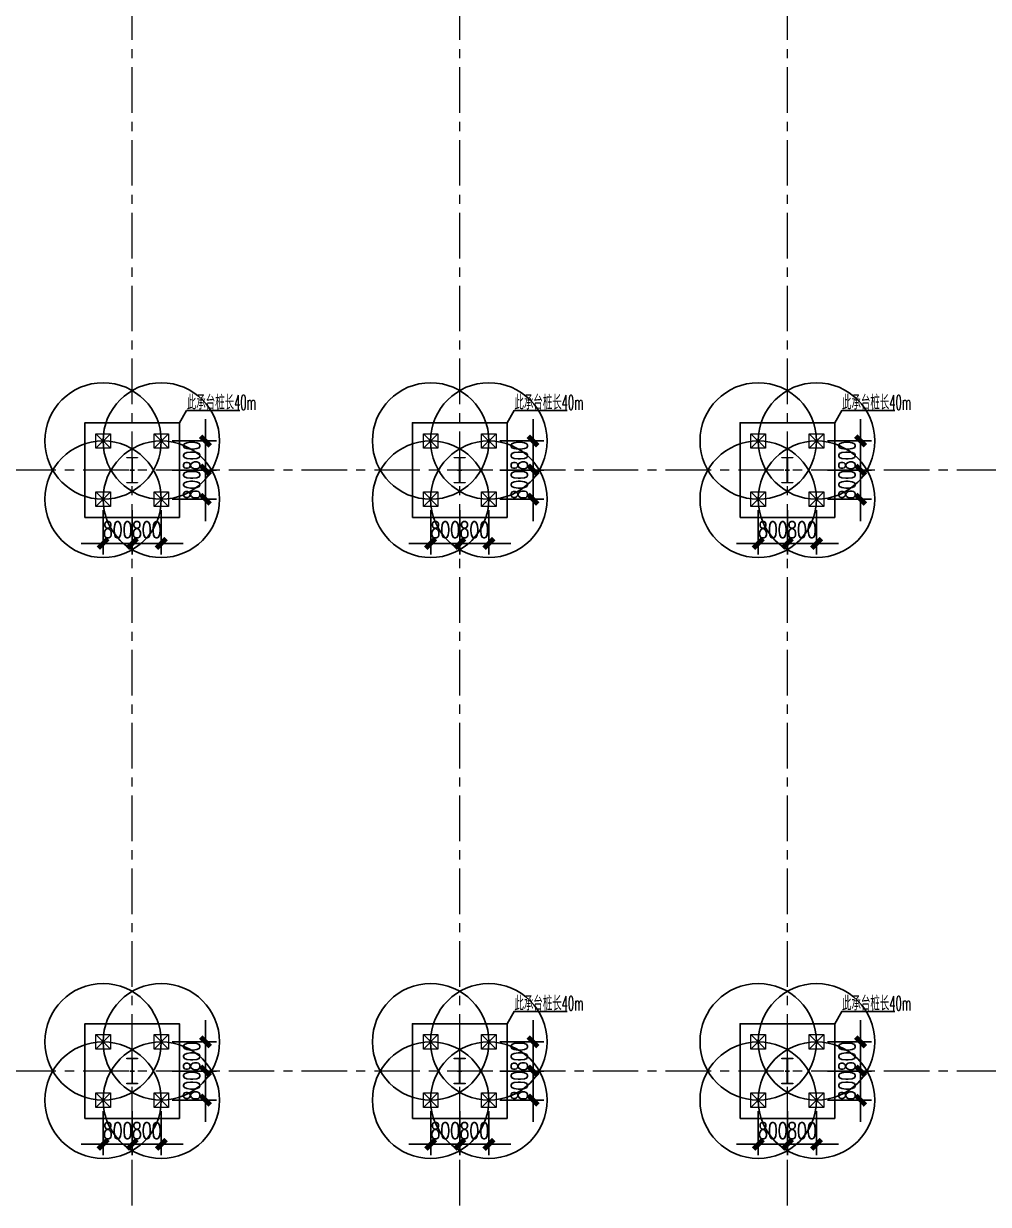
# Model space of a CAD drawing. Extents: x -1201378 to 2367219, y -619313 to 244905.
# Drawn here: x -731741 to -705236, y -34760 to -2338 of the extents above; entities that cross this region are included whole.
import ezdxf
from ezdxf.enums import TextEntityAlignment as Align

# ---------------------------------------------------------------- set-up
doc = ezdxf.new("R2010")
doc.units = 0
doc.header["$LTSCALE"] = 1000
doc.linetypes.add('CENTER', pattern=[2, 1.25, -0.25, 0.25, -0.25])
doc.layers.get('0').update_dxf_attribs({"linetype": 'CONTINUOUS'})
doc.layers.get('Defpoints').update_dxf_attribs({"linetype": 'CONTINUOUS'})
for name, color, linetype, lineweight in [('S-axis', 111, 'CONTINUOUS', 0), ('S-col', 2, 'CONTINUOUS', 0), ('S-dote', 5, 'CENTER', 0), ('S-zhuang', 1, 'CONTINUOUS', 0)]:
    doc.layers.add(name, color=color, linetype=linetype, lineweight=lineweight)
for name, color, linetype in [('S-BG', 131, 'CONTINUOUS'), ('S-DIMZ', 115, 'CONTINUOUS'), ('S-DOTE1', 140, 'CENTER'), ('S-HATCH1-W', 252, 'CONTINUOUS')]:
    doc.layers.add(name, color=color, linetype=linetype)
doc.styles.add('SS1', font='tj-romans1.shx', dxfattribs={"width": 0.7, "bigfont": 'tj-hztxt1.shx'})
doc.dimstyles.new('S-150-ARCHI', dxfattribs={"dimscale": 150, "dimtxt": 3, "dimasz": 2, "dimexe": 2, "dimexo": 2, "dimgap": 1, "dimtad": 1, "dimdec": 0, "dimzin": 0, "dimdsep": 46, "dimtxsty": 'SS1', "dimblk1": 'TT', "dimblk2": 'TT', "dimsah": 1, "dimcen": 1, "dimclrd": 256, "dimclre": 256, "dimclrt": 256, "dimadec": 0, "dimazin": 0, "dimtfac": 1, "dimtdec": 0, "dimtix": 1, "dimtmove": 2, "dimatfit": 0, "dimldrblk": 'TT', "dimfxl": 2, "dimtolj": 1, "dimtzin": 0, "dimarcsym": 0})

# ---------------------------------------------------------------- blocks, each defined once
blk = doc.blocks.new('2#轴网')
at = {"layer": 'S-dote'}
for p, q in [((-128758.5, -270787), (-128758.5, -175298.2)), ((-119758.5, -270787), (-119758.5, -175298.2)), ((-110758.5, -270787), (-110758.5, -175298.2)), ((-74854.3, -214598.2), (-251154.3, -214598.2)), ((-74854.3, -231098.2), (-251154.3, -231098.2))]:
    blk.add_line(p, q, dxfattribs=at)
blk = doc.blocks.new('nt66')
at = {"layer": 'S-col'}
blk.add_lwpolyline([(-195790, 766820), (-195490, 766820), (-195490, 766808), (-195636, 766808), (-195636, 766132), (-195490, 766132), (-195490, 766120), (-195790, 766120), (-195790, 766132), (-195644, 766132), (-195644, 766808), (-195790, 766808)], close=True, dxfattribs=at)
blk = doc.blocks.new('33333')
for p in [(21786, -76900), (30786, -76900), (39786, -76900), (21786, -93400), (30786, -93400), (39786, -93400)]:
    blk.add_blockref('nt66', p)
blk = doc.blocks.new('S-ZHUANG-400')
at = {"layer": 'S-zhuang'}
for p, q in [((200, -200), (-200, 200)), ((-200, -200), (200, 200))]:
    blk.add_line(p, q, dxfattribs=at)
blk.add_lwpolyline([(-200, 200), (200, 200), (200, -200), (-200, -200)], close=True, dxfattribs=at)
blk = doc.blocks.new('CT4')
at = {"layer": 'Defpoints'}
for centre in [(-100831, -168442), (-99231, -168442), (-100831, -170042), (-99231, -170042)]:
    blk.add_circle(centre, 1600, dxfattribs=at)
at = {"layer": 'S-DOTE1', "ltscale": 0.25}
for p, q in [((-99971, -169242), (-100091, -169242)), ((-100031, -169182), (-100031, -169302))]:
    blk.add_line(p, q, dxfattribs=at)
at = {"layer": 'S-HATCH1-W'}
blk.add_lwpolyline([(-101331, -170542), (-101331, -167942), (-98731, -167942), (-98731, -170542)], close=True, dxfattribs=at)
at = {"layer": 'S-zhuang', "rotation": 90.00000000000001}
for p in [(-100831, -168442), (-99231, -168442), (-100831, -170042), (-99231, -170042)]:
    blk.add_blockref('S-ZHUANG-400', p, dxfattribs=at)
blk = doc.blocks.new('TT')
blk.add_line((-0.97, 0), (0.97, 0))
at = {"const_width": 0.45}
blk.add_lwpolyline([(-0.44, -0.44), (0.44, 0.44)], dxfattribs=at)
blk = doc.blocks.new('*D285')
at = {"layer": 'Defpoints', "color": 0, "transparency": 16777216}
for p in [(-729558, -31898), (-728758, -31898), (-728758, -33111)]:
    blk.add_point(p, dxfattribs=at)
at = {"layer": 'S-DIMZ', "lineweight": -2, "transparency": 16777216}
for p, q in [((-729558, -32198), (-729558, -33411)), ((-728758, -32198), (-728758, -33411)), ((-729858, -33111), (-730158, -33111)), ((-729558, -33111), (-728758, -33111)), ((-728458, -33111), (-728158, -33111))]:
    blk.add_line(p, q, dxfattribs=at)
at = {"layer": 'S-DIMZ', "lineweight": -2, "transparency": 16777216, "xscale": 300, "yscale": 300, "zscale": 300}
blk.add_blockref('TT', (-729558, -33111), dxfattribs=at)
at = {"layer": 'S-DIMZ', "lineweight": -2, "transparency": 16777216, "xscale": 300, "yscale": 300, "zscale": 300, "rotation": 180}
blk.add_blockref('TT', (-728758, -33111), dxfattribs=at)
at = {"layer": 'S-DIMZ', "transparency": 16777216, "insert": (-729158, -32736), "char_height": 450, "attachment_point": 5, "style": 'SS1'}
blk.add_mtext('\\A1;800', dxfattribs=at)
blk = doc.blocks.new('*D286')
at = {"layer": 'Defpoints', "color": 0, "transparency": 16777216}
for p in [(-728758, -31898), (-727958, -31898), (-727958, -33111)]:
    blk.add_point(p, dxfattribs=at)
at = {"layer": 'S-DIMZ', "lineweight": -2, "transparency": 16777216}
for p, q in [((-728758, -32198), (-728758, -33411)), ((-727958, -32198), (-727958, -33411)), ((-729058, -33111), (-729358, -33111)), ((-728758, -33111), (-727958, -33111)), ((-727658, -33111), (-727358, -33111))]:
    blk.add_line(p, q, dxfattribs=at)
at = {"layer": 'S-DIMZ', "lineweight": -2, "transparency": 16777216, "xscale": 300, "yscale": 300, "zscale": 300}
blk.add_blockref('TT', (-728758, -33111), dxfattribs=at)
at = {"layer": 'S-DIMZ', "lineweight": -2, "transparency": 16777216, "xscale": 300, "yscale": 300, "zscale": 300, "rotation": 180}
blk.add_blockref('TT', (-727958, -33111), dxfattribs=at)
at = {"layer": 'S-DIMZ', "transparency": 16777216, "insert": (-728358, -32736), "char_height": 450, "attachment_point": 5, "style": 'SS1'}
blk.add_mtext('\\A1;800', dxfattribs=at)
blk = doc.blocks.new('*D287')
at = {"layer": 'Defpoints', "color": 0, "transparency": 16777216}
for p in [(-727958, -30298), (-727958, -31098), (-726746, -31098)]:
    blk.add_point(p, dxfattribs=at)
at = {"layer": 'S-DIMZ', "lineweight": -2, "transparency": 16777216}
for p, q in [((-726746, -29998), (-726746, -29698)), ((-727658, -30298), (-726446, -30298)), ((-726746, -30298), (-726746, -31098)), ((-727658, -31098), (-726446, -31098)), ((-726746, -31398), (-726746, -31698))]:
    blk.add_line(p, q, dxfattribs=at)
at = {"layer": 'S-DIMZ', "lineweight": -2, "transparency": 16777216, "xscale": 300, "yscale": 300, "zscale": 300}
for p, rotation in [((-726746, -30298), 270), ((-726746, -31098), 90)]:
    blk.add_blockref('TT', p, dxfattribs=dict(at, rotation=rotation))
at = {"layer": 'S-DIMZ', "transparency": 16777216, "insert": (-727121, -30698), "char_height": 450, "attachment_point": 5, "rotation": 90, "style": 'SS1'}
blk.add_mtext('\\A1;800', dxfattribs=at)
blk = doc.blocks.new('*D288')
at = {"layer": 'Defpoints', "color": 0, "transparency": 16777216}
for p in [(-727958, -31098), (-727958, -31898), (-726746, -31898)]:
    blk.add_point(p, dxfattribs=at)
at = {"layer": 'S-DIMZ', "lineweight": -2, "transparency": 16777216}
for p, q in [((-726746, -30798), (-726746, -30498)), ((-727658, -31098), (-726446, -31098)), ((-726746, -31098), (-726746, -31898)), ((-727658, -31898), (-726446, -31898)), ((-726746, -32198), (-726746, -32498))]:
    blk.add_line(p, q, dxfattribs=at)
at = {"layer": 'S-DIMZ', "lineweight": -2, "transparency": 16777216, "xscale": 300, "yscale": 300, "zscale": 300}
for p, rotation in [((-726746, -31098), 270), ((-726746, -31898), 90)]:
    blk.add_blockref('TT', p, dxfattribs=dict(at, rotation=rotation))
at = {"layer": 'S-DIMZ', "transparency": 16777216, "insert": (-727121, -31498), "char_height": 450, "attachment_point": 5, "rotation": 90, "style": 'SS1'}
blk.add_mtext('\\A1;800', dxfattribs=at)
blk = doc.blocks.new('*D289')
at = {"layer": 'Defpoints', "color": 0, "transparency": 16777216}
for p in [(-729558, -15398), (-728758, -15398), (-728758, -16611)]:
    blk.add_point(p, dxfattribs=at)
at = {"layer": 'S-DIMZ', "lineweight": -2, "transparency": 16777216}
for p, q in [((-729558, -15698), (-729558, -16911)), ((-728758, -15698), (-728758, -16911)), ((-729858, -16611), (-730158, -16611)), ((-729558, -16611), (-728758, -16611)), ((-728458, -16611), (-728158, -16611))]:
    blk.add_line(p, q, dxfattribs=at)
at = {"layer": 'S-DIMZ', "lineweight": -2, "transparency": 16777216, "xscale": 300, "yscale": 300, "zscale": 300}
blk.add_blockref('TT', (-729558, -16611), dxfattribs=at)
at = {"layer": 'S-DIMZ', "lineweight": -2, "transparency": 16777216, "xscale": 300, "yscale": 300, "zscale": 300, "rotation": 180}
blk.add_blockref('TT', (-728758, -16611), dxfattribs=at)
at = {"layer": 'S-DIMZ', "transparency": 16777216, "insert": (-729158, -16236), "char_height": 450, "attachment_point": 5, "style": 'SS1'}
blk.add_mtext('\\A1;800', dxfattribs=at)
blk = doc.blocks.new('*D290')
at = {"layer": 'Defpoints', "color": 0, "transparency": 16777216}
for p in [(-728758, -15398), (-727958, -15398), (-727958, -16611)]:
    blk.add_point(p, dxfattribs=at)
at = {"layer": 'S-DIMZ', "lineweight": -2, "transparency": 16777216}
for p, q in [((-728758, -15698), (-728758, -16911)), ((-727958, -15698), (-727958, -16911)), ((-729058, -16611), (-729358, -16611)), ((-728758, -16611), (-727958, -16611)), ((-727658, -16611), (-727358, -16611))]:
    blk.add_line(p, q, dxfattribs=at)
at = {"layer": 'S-DIMZ', "lineweight": -2, "transparency": 16777216, "xscale": 300, "yscale": 300, "zscale": 300}
blk.add_blockref('TT', (-728758, -16611), dxfattribs=at)
at = {"layer": 'S-DIMZ', "lineweight": -2, "transparency": 16777216, "xscale": 300, "yscale": 300, "zscale": 300, "rotation": 180}
blk.add_blockref('TT', (-727958, -16611), dxfattribs=at)
at = {"layer": 'S-DIMZ', "transparency": 16777216, "insert": (-728358, -16236), "char_height": 450, "attachment_point": 5, "style": 'SS1'}
blk.add_mtext('\\A1;800', dxfattribs=at)
blk = doc.blocks.new('*D291')
at = {"layer": 'Defpoints', "color": 0, "transparency": 16777216}
for p in [(-727958, -13798), (-727958, -14598), (-726746, -14598)]:
    blk.add_point(p, dxfattribs=at)
at = {"layer": 'S-DIMZ', "lineweight": -2, "transparency": 16777216}
for p, q in [((-726746, -13498), (-726746, -13198)), ((-727658, -13798), (-726446, -13798)), ((-726746, -13798), (-726746, -14598)), ((-727658, -14598), (-726446, -14598)), ((-726746, -14898), (-726746, -15198))]:
    blk.add_line(p, q, dxfattribs=at)
at = {"layer": 'S-DIMZ', "lineweight": -2, "transparency": 16777216, "xscale": 300, "yscale": 300, "zscale": 300}
for p, rotation in [((-726746, -13798), 270), ((-726746, -14598), 90)]:
    blk.add_blockref('TT', p, dxfattribs=dict(at, rotation=rotation))
at = {"layer": 'S-DIMZ', "transparency": 16777216, "insert": (-727121, -14198), "char_height": 450, "attachment_point": 5, "rotation": 90, "style": 'SS1'}
blk.add_mtext('\\A1;800', dxfattribs=at)
blk = doc.blocks.new('*D292')
at = {"layer": 'Defpoints', "color": 0, "transparency": 16777216}
for p in [(-727958, -14598), (-727958, -15398), (-726746, -15398)]:
    blk.add_point(p, dxfattribs=at)
at = {"layer": 'S-DIMZ', "lineweight": -2, "transparency": 16777216}
for p, q in [((-726746, -14298), (-726746, -13998)), ((-727658, -14598), (-726446, -14598)), ((-726746, -14598), (-726746, -15398)), ((-727658, -15398), (-726446, -15398)), ((-726746, -15698), (-726746, -15998))]:
    blk.add_line(p, q, dxfattribs=at)
at = {"layer": 'S-DIMZ', "lineweight": -2, "transparency": 16777216, "xscale": 300, "yscale": 300, "zscale": 300}
for p, rotation in [((-726746, -14598), 270), ((-726746, -15398), 90)]:
    blk.add_blockref('TT', p, dxfattribs=dict(at, rotation=rotation))
at = {"layer": 'S-DIMZ', "transparency": 16777216, "insert": (-727121, -14998), "char_height": 450, "attachment_point": 5, "rotation": 90, "style": 'SS1'}
blk.add_mtext('\\A1;800', dxfattribs=at)
blk = doc.blocks.new('*D305')
at = {"layer": 'Defpoints', "color": 0, "transparency": 16777216}
for p in [(-720558, -31898), (-719758, -31898), (-719758, -33111)]:
    blk.add_point(p, dxfattribs=at)
at = {"layer": 'S-DIMZ', "lineweight": -2, "transparency": 16777216}
for p, q in [((-720558, -32198), (-720558, -33411)), ((-719758, -32198), (-719758, -33411)), ((-720858, -33111), (-721158, -33111)), ((-720558, -33111), (-719758, -33111)), ((-719458, -33111), (-719158, -33111))]:
    blk.add_line(p, q, dxfattribs=at)
at = {"layer": 'S-DIMZ', "lineweight": -2, "transparency": 16777216, "xscale": 300, "yscale": 300, "zscale": 300}
blk.add_blockref('TT', (-720558, -33111), dxfattribs=at)
at = {"layer": 'S-DIMZ', "lineweight": -2, "transparency": 16777216, "xscale": 300, "yscale": 300, "zscale": 300, "rotation": 180}
blk.add_blockref('TT', (-719758, -33111), dxfattribs=at)
at = {"layer": 'S-DIMZ', "transparency": 16777216, "insert": (-720158, -32736), "char_height": 450, "attachment_point": 5, "style": 'SS1'}
blk.add_mtext('\\A1;800', dxfattribs=at)
blk = doc.blocks.new('*D306')
at = {"layer": 'Defpoints', "color": 0, "transparency": 16777216}
for p in [(-719758, -31898), (-718958, -31898), (-718958, -33111)]:
    blk.add_point(p, dxfattribs=at)
at = {"layer": 'S-DIMZ', "lineweight": -2, "transparency": 16777216}
for p, q in [((-719758, -32198), (-719758, -33411)), ((-718958, -32198), (-718958, -33411)), ((-720058, -33111), (-720358, -33111)), ((-719758, -33111), (-718958, -33111)), ((-718658, -33111), (-718358, -33111))]:
    blk.add_line(p, q, dxfattribs=at)
at = {"layer": 'S-DIMZ', "lineweight": -2, "transparency": 16777216, "xscale": 300, "yscale": 300, "zscale": 300}
blk.add_blockref('TT', (-719758, -33111), dxfattribs=at)
at = {"layer": 'S-DIMZ', "lineweight": -2, "transparency": 16777216, "xscale": 300, "yscale": 300, "zscale": 300, "rotation": 180}
blk.add_blockref('TT', (-718958, -33111), dxfattribs=at)
at = {"layer": 'S-DIMZ', "transparency": 16777216, "insert": (-719358, -32736), "char_height": 450, "attachment_point": 5, "style": 'SS1'}
blk.add_mtext('\\A1;800', dxfattribs=at)
blk = doc.blocks.new('*D307')
at = {"layer": 'Defpoints', "color": 0, "transparency": 16777216}
for p in [(-718958, -30298), (-718958, -31098), (-717746, -31098)]:
    blk.add_point(p, dxfattribs=at)
at = {"layer": 'S-DIMZ', "lineweight": -2, "transparency": 16777216}
for p, q in [((-717746, -29998), (-717746, -29698)), ((-718658, -30298), (-717446, -30298)), ((-717746, -30298), (-717746, -31098)), ((-718658, -31098), (-717446, -31098)), ((-717746, -31398), (-717746, -31698))]:
    blk.add_line(p, q, dxfattribs=at)
at = {"layer": 'S-DIMZ', "lineweight": -2, "transparency": 16777216, "xscale": 300, "yscale": 300, "zscale": 300}
for p, rotation in [((-717746, -30298), 270), ((-717746, -31098), 90)]:
    blk.add_blockref('TT', p, dxfattribs=dict(at, rotation=rotation))
at = {"layer": 'S-DIMZ', "transparency": 16777216, "insert": (-718121, -30698), "char_height": 450, "attachment_point": 5, "rotation": 90, "style": 'SS1'}
blk.add_mtext('\\A1;800', dxfattribs=at)
blk = doc.blocks.new('*D308')
at = {"layer": 'Defpoints', "color": 0, "transparency": 16777216}
for p in [(-718958, -31098), (-718958, -31898), (-717746, -31898)]:
    blk.add_point(p, dxfattribs=at)
at = {"layer": 'S-DIMZ', "lineweight": -2, "transparency": 16777216}
for p, q in [((-717746, -30798), (-717746, -30498)), ((-718658, -31098), (-717446, -31098)), ((-717746, -31098), (-717746, -31898)), ((-718658, -31898), (-717446, -31898)), ((-717746, -32198), (-717746, -32498))]:
    blk.add_line(p, q, dxfattribs=at)
at = {"layer": 'S-DIMZ', "lineweight": -2, "transparency": 16777216, "xscale": 300, "yscale": 300, "zscale": 300}
for p, rotation in [((-717746, -31098), 270), ((-717746, -31898), 90)]:
    blk.add_blockref('TT', p, dxfattribs=dict(at, rotation=rotation))
at = {"layer": 'S-DIMZ', "transparency": 16777216, "insert": (-718121, -31498), "char_height": 450, "attachment_point": 5, "rotation": 90, "style": 'SS1'}
blk.add_mtext('\\A1;800', dxfattribs=at)
blk = doc.blocks.new('*D309')
at = {"layer": 'Defpoints', "color": 0, "transparency": 16777216}
for p in [(-720558, -15398), (-719758, -15398), (-719758, -16611)]:
    blk.add_point(p, dxfattribs=at)
at = {"layer": 'S-DIMZ', "lineweight": -2, "transparency": 16777216}
for p, q in [((-720558, -15698), (-720558, -16911)), ((-719758, -15698), (-719758, -16911)), ((-720858, -16611), (-721158, -16611)), ((-720558, -16611), (-719758, -16611)), ((-719458, -16611), (-719158, -16611))]:
    blk.add_line(p, q, dxfattribs=at)
at = {"layer": 'S-DIMZ', "lineweight": -2, "transparency": 16777216, "xscale": 300, "yscale": 300, "zscale": 300}
blk.add_blockref('TT', (-720558, -16611), dxfattribs=at)
at = {"layer": 'S-DIMZ', "lineweight": -2, "transparency": 16777216, "xscale": 300, "yscale": 300, "zscale": 300, "rotation": 180}
blk.add_blockref('TT', (-719758, -16611), dxfattribs=at)
at = {"layer": 'S-DIMZ', "transparency": 16777216, "insert": (-720158, -16236), "char_height": 450, "attachment_point": 5, "style": 'SS1'}
blk.add_mtext('\\A1;800', dxfattribs=at)
blk = doc.blocks.new('*D310')
at = {"layer": 'Defpoints', "color": 0, "transparency": 16777216}
for p in [(-719758, -15398), (-718958, -15398), (-718958, -16611)]:
    blk.add_point(p, dxfattribs=at)
at = {"layer": 'S-DIMZ', "lineweight": -2, "transparency": 16777216}
for p, q in [((-719758, -15698), (-719758, -16911)), ((-718958, -15698), (-718958, -16911)), ((-720058, -16611), (-720358, -16611)), ((-719758, -16611), (-718958, -16611)), ((-718658, -16611), (-718358, -16611))]:
    blk.add_line(p, q, dxfattribs=at)
at = {"layer": 'S-DIMZ', "lineweight": -2, "transparency": 16777216, "xscale": 300, "yscale": 300, "zscale": 300}
blk.add_blockref('TT', (-719758, -16611), dxfattribs=at)
at = {"layer": 'S-DIMZ', "lineweight": -2, "transparency": 16777216, "xscale": 300, "yscale": 300, "zscale": 300, "rotation": 180}
blk.add_blockref('TT', (-718958, -16611), dxfattribs=at)
at = {"layer": 'S-DIMZ', "transparency": 16777216, "insert": (-719358, -16236), "char_height": 450, "attachment_point": 5, "style": 'SS1'}
blk.add_mtext('\\A1;800', dxfattribs=at)
blk = doc.blocks.new('*D311')
at = {"layer": 'Defpoints', "color": 0, "transparency": 16777216}
for p in [(-718958, -13798), (-718958, -14598), (-717746, -14598)]:
    blk.add_point(p, dxfattribs=at)
at = {"layer": 'S-DIMZ', "lineweight": -2, "transparency": 16777216}
for p, q in [((-717746, -13498), (-717746, -13198)), ((-718658, -13798), (-717446, -13798)), ((-717746, -13798), (-717746, -14598)), ((-718658, -14598), (-717446, -14598)), ((-717746, -14898), (-717746, -15198))]:
    blk.add_line(p, q, dxfattribs=at)
at = {"layer": 'S-DIMZ', "lineweight": -2, "transparency": 16777216, "xscale": 300, "yscale": 300, "zscale": 300}
for p, rotation in [((-717746, -13798), 270), ((-717746, -14598), 90)]:
    blk.add_blockref('TT', p, dxfattribs=dict(at, rotation=rotation))
at = {"layer": 'S-DIMZ', "transparency": 16777216, "insert": (-718121, -14198), "char_height": 450, "attachment_point": 5, "rotation": 90, "style": 'SS1'}
blk.add_mtext('\\A1;800', dxfattribs=at)
blk = doc.blocks.new('*D312')
at = {"layer": 'Defpoints', "color": 0, "transparency": 16777216}
for p in [(-718958, -14598), (-718958, -15398), (-717746, -15398)]:
    blk.add_point(p, dxfattribs=at)
at = {"layer": 'S-DIMZ', "lineweight": -2, "transparency": 16777216}
for p, q in [((-717746, -14298), (-717746, -13998)), ((-718658, -14598), (-717446, -14598)), ((-717746, -14598), (-717746, -15398)), ((-718658, -15398), (-717446, -15398)), ((-717746, -15698), (-717746, -15998))]:
    blk.add_line(p, q, dxfattribs=at)
at = {"layer": 'S-DIMZ', "lineweight": -2, "transparency": 16777216, "xscale": 300, "yscale": 300, "zscale": 300}
for p, rotation in [((-717746, -14598), 270), ((-717746, -15398), 90)]:
    blk.add_blockref('TT', p, dxfattribs=dict(at, rotation=rotation))
at = {"layer": 'S-DIMZ', "transparency": 16777216, "insert": (-718121, -14998), "char_height": 450, "attachment_point": 5, "rotation": 90, "style": 'SS1'}
blk.add_mtext('\\A1;800', dxfattribs=at)
blk = doc.blocks.new('*D325')
at = {"layer": 'Defpoints', "color": 0, "transparency": 16777216}
for p in [(-711558, -31898), (-710758, -31898), (-710758, -33111)]:
    blk.add_point(p, dxfattribs=at)
at = {"layer": 'S-DIMZ', "lineweight": -2, "transparency": 16777216}
for p, q in [((-711558, -32198), (-711558, -33411)), ((-710758, -32198), (-710758, -33411)), ((-711858, -33111), (-712158, -33111)), ((-711558, -33111), (-710758, -33111)), ((-710458, -33111), (-710158, -33111))]:
    blk.add_line(p, q, dxfattribs=at)
at = {"layer": 'S-DIMZ', "lineweight": -2, "transparency": 16777216, "xscale": 300, "yscale": 300, "zscale": 300}
blk.add_blockref('TT', (-711558, -33111), dxfattribs=at)
at = {"layer": 'S-DIMZ', "lineweight": -2, "transparency": 16777216, "xscale": 300, "yscale": 300, "zscale": 300, "rotation": 180}
blk.add_blockref('TT', (-710758, -33111), dxfattribs=at)
at = {"layer": 'S-DIMZ', "transparency": 16777216, "insert": (-711158, -32736), "char_height": 450, "attachment_point": 5, "style": 'SS1'}
blk.add_mtext('\\A1;800', dxfattribs=at)
blk = doc.blocks.new('*D326')
at = {"layer": 'Defpoints', "color": 0, "transparency": 16777216}
for p in [(-710758, -31898), (-709958, -31898), (-709958, -33111)]:
    blk.add_point(p, dxfattribs=at)
at = {"layer": 'S-DIMZ', "lineweight": -2, "transparency": 16777216}
for p, q in [((-710758, -32198), (-710758, -33411)), ((-709958, -32198), (-709958, -33411)), ((-711058, -33111), (-711358, -33111)), ((-710758, -33111), (-709958, -33111)), ((-709658, -33111), (-709358, -33111))]:
    blk.add_line(p, q, dxfattribs=at)
at = {"layer": 'S-DIMZ', "lineweight": -2, "transparency": 16777216, "xscale": 300, "yscale": 300, "zscale": 300}
blk.add_blockref('TT', (-710758, -33111), dxfattribs=at)
at = {"layer": 'S-DIMZ', "lineweight": -2, "transparency": 16777216, "xscale": 300, "yscale": 300, "zscale": 300, "rotation": 180}
blk.add_blockref('TT', (-709958, -33111), dxfattribs=at)
at = {"layer": 'S-DIMZ', "transparency": 16777216, "insert": (-710358, -32736), "char_height": 450, "attachment_point": 5, "style": 'SS1'}
blk.add_mtext('\\A1;800', dxfattribs=at)
blk = doc.blocks.new('*D327')
at = {"layer": 'Defpoints', "color": 0, "transparency": 16777216}
for p in [(-709958, -30298), (-709958, -31098), (-708746, -31098)]:
    blk.add_point(p, dxfattribs=at)
at = {"layer": 'S-DIMZ', "lineweight": -2, "transparency": 16777216}
for p, q in [((-708746, -29998), (-708746, -29698)), ((-709658, -30298), (-708446, -30298)), ((-708746, -30298), (-708746, -31098)), ((-709658, -31098), (-708446, -31098)), ((-708746, -31398), (-708746, -31698))]:
    blk.add_line(p, q, dxfattribs=at)
at = {"layer": 'S-DIMZ', "lineweight": -2, "transparency": 16777216, "xscale": 300, "yscale": 300, "zscale": 300}
for p, rotation in [((-708746, -30298), 270), ((-708746, -31098), 90)]:
    blk.add_blockref('TT', p, dxfattribs=dict(at, rotation=rotation))
at = {"layer": 'S-DIMZ', "transparency": 16777216, "insert": (-709121, -30698), "char_height": 450, "attachment_point": 5, "rotation": 90, "style": 'SS1'}
blk.add_mtext('\\A1;800', dxfattribs=at)
blk = doc.blocks.new('*D328')
at = {"layer": 'Defpoints', "color": 0, "transparency": 16777216}
for p in [(-709958, -31098), (-709958, -31898), (-708746, -31898)]:
    blk.add_point(p, dxfattribs=at)
at = {"layer": 'S-DIMZ', "lineweight": -2, "transparency": 16777216}
for p, q in [((-708746, -30798), (-708746, -30498)), ((-709658, -31098), (-708446, -31098)), ((-708746, -31098), (-708746, -31898)), ((-709658, -31898), (-708446, -31898)), ((-708746, -32198), (-708746, -32498))]:
    blk.add_line(p, q, dxfattribs=at)
at = {"layer": 'S-DIMZ', "lineweight": -2, "transparency": 16777216, "xscale": 300, "yscale": 300, "zscale": 300}
for p, rotation in [((-708746, -31098), 270), ((-708746, -31898), 90)]:
    blk.add_blockref('TT', p, dxfattribs=dict(at, rotation=rotation))
at = {"layer": 'S-DIMZ', "transparency": 16777216, "insert": (-709121, -31498), "char_height": 450, "attachment_point": 5, "rotation": 90, "style": 'SS1'}
blk.add_mtext('\\A1;800', dxfattribs=at)
blk = doc.blocks.new('*D329')
at = {"layer": 'Defpoints', "color": 0, "transparency": 16777216}
for p in [(-711558, -15398), (-710758, -15398), (-710758, -16611)]:
    blk.add_point(p, dxfattribs=at)
at = {"layer": 'S-DIMZ', "lineweight": -2, "transparency": 16777216}
for p, q in [((-711558, -15698), (-711558, -16911)), ((-710758, -15698), (-710758, -16911)), ((-711858, -16611), (-712158, -16611)), ((-711558, -16611), (-710758, -16611)), ((-710458, -16611), (-710158, -16611))]:
    blk.add_line(p, q, dxfattribs=at)
at = {"layer": 'S-DIMZ', "lineweight": -2, "transparency": 16777216, "xscale": 300, "yscale": 300, "zscale": 300}
blk.add_blockref('TT', (-711558, -16611), dxfattribs=at)
at = {"layer": 'S-DIMZ', "lineweight": -2, "transparency": 16777216, "xscale": 300, "yscale": 300, "zscale": 300, "rotation": 180}
blk.add_blockref('TT', (-710758, -16611), dxfattribs=at)
at = {"layer": 'S-DIMZ', "transparency": 16777216, "insert": (-711158, -16236), "char_height": 450, "attachment_point": 5, "style": 'SS1'}
blk.add_mtext('\\A1;800', dxfattribs=at)
blk = doc.blocks.new('*D330')
at = {"layer": 'Defpoints', "color": 0, "transparency": 16777216}
for p in [(-710758, -15398), (-709958, -15398), (-709958, -16611)]:
    blk.add_point(p, dxfattribs=at)
at = {"layer": 'S-DIMZ', "lineweight": -2, "transparency": 16777216}
for p, q in [((-710758, -15698), (-710758, -16911)), ((-709958, -15698), (-709958, -16911)), ((-711058, -16611), (-711358, -16611)), ((-710758, -16611), (-709958, -16611)), ((-709658, -16611), (-709358, -16611))]:
    blk.add_line(p, q, dxfattribs=at)
at = {"layer": 'S-DIMZ', "lineweight": -2, "transparency": 16777216, "xscale": 300, "yscale": 300, "zscale": 300}
blk.add_blockref('TT', (-710758, -16611), dxfattribs=at)
at = {"layer": 'S-DIMZ', "lineweight": -2, "transparency": 16777216, "xscale": 300, "yscale": 300, "zscale": 300, "rotation": 180}
blk.add_blockref('TT', (-709958, -16611), dxfattribs=at)
at = {"layer": 'S-DIMZ', "transparency": 16777216, "insert": (-710358, -16236), "char_height": 450, "attachment_point": 5, "style": 'SS1'}
blk.add_mtext('\\A1;800', dxfattribs=at)
blk = doc.blocks.new('*D331')
at = {"layer": 'Defpoints', "color": 0, "transparency": 16777216}
for p in [(-709958, -13798), (-709958, -14598), (-708746, -14598)]:
    blk.add_point(p, dxfattribs=at)
at = {"layer": 'S-DIMZ', "lineweight": -2, "transparency": 16777216}
for p, q in [((-708746, -13498), (-708746, -13198)), ((-709658, -13798), (-708446, -13798)), ((-708746, -13798), (-708746, -14598)), ((-709658, -14598), (-708446, -14598)), ((-708746, -14898), (-708746, -15198))]:
    blk.add_line(p, q, dxfattribs=at)
at = {"layer": 'S-DIMZ', "lineweight": -2, "transparency": 16777216, "xscale": 300, "yscale": 300, "zscale": 300}
for p, rotation in [((-708746, -13798), 270), ((-708746, -14598), 90)]:
    blk.add_blockref('TT', p, dxfattribs=dict(at, rotation=rotation))
at = {"layer": 'S-DIMZ', "transparency": 16777216, "insert": (-709121, -14198), "char_height": 450, "attachment_point": 5, "rotation": 90, "style": 'SS1'}
blk.add_mtext('\\A1;800', dxfattribs=at)
blk = doc.blocks.new('*D332')
at = {"layer": 'Defpoints', "color": 0, "transparency": 16777216}
for p in [(-709958, -14598), (-709958, -15398), (-708746, -15398)]:
    blk.add_point(p, dxfattribs=at)
at = {"layer": 'S-DIMZ', "lineweight": -2, "transparency": 16777216}
for p, q in [((-708746, -14298), (-708746, -13998)), ((-709658, -14598), (-708446, -14598)), ((-708746, -14598), (-708746, -15398)), ((-709658, -15398), (-708446, -15398)), ((-708746, -15698), (-708746, -15998))]:
    blk.add_line(p, q, dxfattribs=at)
at = {"layer": 'S-DIMZ', "lineweight": -2, "transparency": 16777216, "xscale": 300, "yscale": 300, "zscale": 300}
for p, rotation in [((-708746, -14598), 270), ((-708746, -15398), 90)]:
    blk.add_blockref('TT', p, dxfattribs=dict(at, rotation=rotation))
at = {"layer": 'S-DIMZ', "transparency": 16777216, "insert": (-709121, -14998), "char_height": 450, "attachment_point": 5, "rotation": 90, "style": 'SS1'}
blk.add_mtext('\\A1;800', dxfattribs=at)

msp = doc.modelspace()

# ---------------------------------------------------------------- linework, layer by layer
at = {"layer": 'S-BG'}
for points in [[(-725803.9, -12961.3), (-727264.1, -12961.3), (-727458.5, -13298.2)], [(-716803.9, -12961.3), (-718264.1, -12961.3), (-718458.5, -13298.2)], [(-707803.9, -12961.3), (-709264.1, -12961.3), (-709458.5, -13298.2)], [(-716803.9, -29461.3), (-718264.1, -29461.3), (-718458.5, -29798.2)], [(-707803.9, -29461.3), (-709264.1, -29461.3), (-709458.5, -29798.2)]]:
    msp.add_lwpolyline(points, dxfattribs=at)

# ---------------------------------------------------------------- block references
at = {"layer": 'S-axis'}
msp.add_blockref('2#轴网', (-600000, 200000), dxfattribs=at)
at = {"layer": 'S-col'}
msp.add_blockref('33333', (-554904.3, -704168.2), dxfattribs=at)
at = {"layer": 'S-zhuang'}
for p in [(-628727.3, 154643.8), (-619727.3, 154643.8), (-610727.3, 154643.8), (-628727.3, 138143.8), (-619727.3, 138143.8), (-610727.3, 138143.8)]:
    msp.add_blockref('CT4', p, dxfattribs=at)

# ---------------------------------------------------------------- texts
at = {"layer": 'S-BG', "style": 'SS1', "width": 0.5}
for p in [(-727257.8, -12740.9), (-718257.8, -12740.9), (-709257.8, -12740.9), (-718257.8, -29240.9), (-709257.8, -29240.9)]:
    msp.add_text('此承台桩长40m', height=400, dxfattribs=at).set_placement(p, align=Align.MIDDLE_LEFT)

# ---------------------------------------------------------------- dimensions: what is measured, and where the dimension line sits
at = {"layer": 'S-DIMZ'}
for base, p1, p2, picture, middle in [((-726746, -14598.2), (-727958.4, -13798.2), (-727958.4, -14598.2), '*D291', (-727121, -14198.2)), ((-717746, -14598.2), (-718958.4, -13798.2), (-718958.4, -14598.2), '*D311', (-718121, -14198.2)), ((-708746, -14598.2), (-709958.4, -13798.2), (-709958.4, -14598.2), '*D331', (-709121, -14198.2)), ((-726746, -15398.2), (-727958.4, -14598.2), (-727958.4, -15398.2), '*D292', (-727121, -14998.2)), ((-717746, -15398.2), (-718958.4, -14598.2), (-718958.4, -15398.2), '*D312', (-718121, -14998.2)), ((-708746, -15398.2), (-709958.4, -14598.2), (-709958.4, -15398.2), '*D332', (-709121, -14998.2)), ((-726746, -31098.2), (-727958.4, -30298.2), (-727958.4, -31098.2), '*D287', (-727121, -30698.2)), ((-717746, -31098.2), (-718958.4, -30298.2), (-718958.4, -31098.2), '*D307', (-718121, -30698.2)), ((-708746, -31098.2), (-709958.4, -30298.2), (-709958.4, -31098.2), '*D327', (-709121, -30698.2)), ((-726746, -31898.2), (-727958.4, -31098.2), (-727958.4, -31898.2), '*D288', (-727121, -31498.2)), ((-717746, -31898.2), (-718958.4, -31098.2), (-718958.4, -31898.2), '*D308', (-718121, -31498.2)), ((-708746, -31898.2), (-709958.4, -31098.2), (-709958.4, -31898.2), '*D328', (-709121, -31498.2))]:
    dim = msp.add_linear_dim(base=base, p1=p1, p2=p2, angle=270, dimstyle='S-150-ARCHI', override={"dimexo": 2}, dxfattribs=at)
    dim.commit()
    dim.dimension.update_dxf_attribs({"geometry": picture, "text_midpoint": middle})
for base, p1, p2, picture, middle in [((-728758.5, -16610.7), (-729558.4, -15398.2), (-728758.5, -15398.2), '*D289', (-729158.4, -16235.7)), ((-727958.4, -16610.7), (-728758.5, -15398.2), (-727958.4, -15398.2), '*D290', (-728358.4, -16235.7)), ((-719758.5, -16610.7), (-720558.4, -15398.2), (-719758.5, -15398.2), '*D309', (-720158.4, -16235.7)), ((-718958.4, -16610.7), (-719758.5, -15398.2), (-718958.4, -15398.2), '*D310', (-719358.4, -16235.7)), ((-710758.5, -16610.7), (-711558.4, -15398.2), (-710758.5, -15398.2), '*D329', (-711158.4, -16235.7)), ((-709958.4, -16610.7), (-710758.5, -15398.2), (-709958.4, -15398.2), '*D330', (-710358.4, -16235.7)), ((-728758.5, -33110.7), (-729558.4, -31898.2), (-728758.5, -31898.2), '*D285', (-729158.4, -32735.7)), ((-727958.4, -33110.7), (-728758.5, -31898.2), (-727958.4, -31898.2), '*D286', (-728358.4, -32735.7)), ((-719758.5, -33110.7), (-720558.4, -31898.2), (-719758.5, -31898.2), '*D305', (-720158.4, -32735.7)), ((-718958.4, -33110.7), (-719758.5, -31898.2), (-718958.4, -31898.2), '*D306', (-719358.4, -32735.7)), ((-710758.5, -33110.7), (-711558.4, -31898.2), (-710758.5, -31898.2), '*D325', (-711158.4, -32735.7)), ((-709958.4, -33110.7), (-710758.5, -31898.2), (-709958.4, -31898.2), '*D326', (-710358.4, -32735.7))]:
    dim = msp.add_linear_dim(base=base, p1=p1, p2=p2, dimstyle='S-150-ARCHI', override={"dimexo": 2}, dxfattribs=at)
    dim.commit()
    dim.dimension.update_dxf_attribs({"geometry": picture, "text_midpoint": middle})

doc.saveas('drawing.dxf')
